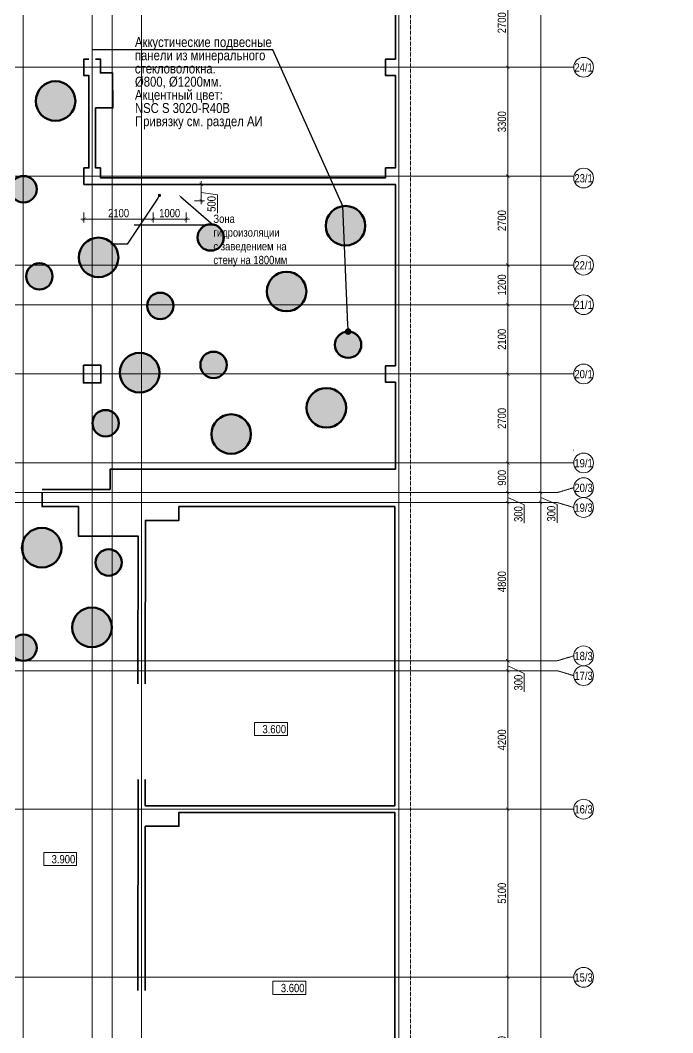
# Model space of a CAD drawing. Header units: millimetres. Extents: x -328335 to 1213373, y -208171 to 164144.
# Drawn here: x 103115 to 122916, y 52919 to 83627 of the extents above; entities that cross this region are included whole.
import ezdxf
from ezdxf import colors
from ezdxf.entities.mleader import LeaderData, LeaderLine
from ezdxf.enums import TextEntityAlignment as Align
from ezdxf.math import Vec2, Vec3

# ---------------------------------------------------------------- set-up
doc = ezdxf.new("R2010")
doc.units = ezdxf.units.MM
doc.header["$LTSCALE"] = 0.5
doc.linetypes.add('CENTER', pattern=[50.8, 31.75, -6.35, 6.35, -6.35])
doc.linetypes.add('DASHED', pattern=[19.05, 12.7, -6.35])
doc.layers.get('Defpoints').update_dxf_attribs({"color": 140})
for name, color, linetype, lineweight in [('АИ_Плинтус', 3, 'Continuous', 9), ('АИ_Полы', 1, 'Continuous', 9), ('АИ_Полы марка', 1, 'Continuous', 13), ('АИ_Полы_размеры', 7, 'Continuous', 5), ('АР6_потолок_отм', 5, 'Continuous', 5), ('АЦ_Бафы', 8, 'Continuous', 0), ('АЦ_Выноски', 7, 'Continuous', 5), ('АЦ_Стены', 8, 'Continuous', 70), ('РД_Оси_размер', 8, 'Continuous', 0)]:
    doc.layers.add(name, color=color, linetype=linetype, lineweight=lineweight)
doc.layers.add('АР_Делит', color=120, linetype='Continuous', lineweight=0, plot=False)
doc.layers.add('РД_Оси_100', color=7, linetype='Continuous', lineweight=0, true_color=0x525252)
doc.styles.add('Arial_Narrow_08', font='ARIALN.TTF', dxfattribs={"width": 0.8})
doc.styles.get("Standard").update_dxf_attribs({"font": 'romans.shx', "width": 0.75})
doc.styles.add('style1', font='ARIALN.TTF')
doc.styles.add('ккк', font='isocpeur.ttf', dxfattribs={"width": 0.85, "oblique": 15})
doc.dimstyles.new('Dim100_ареал', dxfattribs={"dimscale": 100, "dimtxt": 2.5, "dimasz": 1, "dimexe": 1, "dimexo": 1, "dimgap": 0.5, "dimtad": 1, "dimzin": 12, "dimdsep": 46, "dimtxsty": 'style1', "dimblk": 'ARCHTICK', "dimcen": 1, "dimdle": 1, "dimaunit": 1, "dimadec": 0, "dimazin": 3, "dimtfac": 1, "dimtmove": 1, "dimatfit": 3, "dimldrblk": 'OPEN30', "dimfxl": 2, "dimfxlon": 1, "dimtolj": 1, "dimtzin": 0, "dimlwd": 5, "dimlwe": 5, "dimarcsym": 0})

# ---------------------------------------------------------------- blocks, each defined once
blk = doc.blocks.new('A-iden')
at = {"linetype": 'Continuous', "lineweight": 5}
blk.add_circle((0, -4), 3, dxfattribs=at)
at = {"color": 0, "linetype": 'Continuous', "lineweight": 20, "style": 'ккк', "width": 0.85}
blk.add_attdef('ID', text='', height=4, dxfattribs=at).set_placement((0.31, -3.85), align=Align.MIDDLE_CENTER)
blk = doc.blocks.new('_ArchTick')
at = {"color": 0, "linetype": 'ByBlock', "const_width": 0.15}
blk.add_lwpolyline([(-0.5, -0.5), (0.5, 0.5)], dxfattribs=at)
blk = doc.blocks.new('*D303')
at = {"layer": 'Defpoints', "color": 0, "transparency": 16777216}
for p in [(116910, 69000), (118910, 69000), (116910, 0)]:
    blk.add_point(p, dxfattribs=at)
at = {"layer": 'РД_Оси_размер', "color": 0, "lineweight": 5, "transparency": 16777216}
for p, q in [((118910, -100), (118910, 69100)), ((118710, 69000), (119010, 69000)), ((118710, 0), (119010, 0))]:
    blk.add_line(p, q, dxfattribs=at)
at = {"layer": 'РД_Оси_размер', "color": 0, "lineweight": 5, "transparency": 16777216, "xscale": 100, "yscale": 100, "zscale": 100}
for p, rotation in [((118910, 69000), 90), ((118910, 0), 270)]:
    blk.add_blockref('_ArchTick', p, dxfattribs=dict(at, rotation=rotation))
at = {"layer": 'РД_Оси_размер', "color": 0, "transparency": 16777216, "insert": (118732, 34500), "char_height": 250, "attachment_point": 5, "rotation": 90, "style": 'style1'}
blk.add_mtext('\\A1;69000', dxfattribs=at)
blk = doc.blocks.new('_Open30')
at = {"color": 0, "linetype": 'ByBlock', "lineweight": -2}
for p, q in [((-1, 0.27), (0, 0)), ((0, 0), (-1, -0.27)), ((0, 0), (-1, 0))]:
    blk.add_line(p, q, dxfattribs=at)
blk = doc.blocks.new('*D304')
at = {"layer": 'Defpoints', "color": 0, "transparency": 16777216}
for p in [(116910, 69300), (118910, 69300), (116910, 69000)]:
    blk.add_point(p, dxfattribs=at)
at = {"layer": 'РД_Оси_размер', "color": 0, "lineweight": 5, "transparency": 16777216}
for p, q in [((118710, 69300), (119010, 69300)), ((118910, 68900), (118910, 69400)), ((118910, 69150), (119410, 68939)), ((118710, 69000), (119010, 69000)), ((119410, 68939), (119410, 68387))]:
    blk.add_line(p, q, dxfattribs=at)
at = {"layer": 'РД_Оси_размер', "color": 0, "lineweight": 5, "transparency": 16777216, "xscale": 100, "yscale": 100, "zscale": 100}
for p, rotation in [((118910, 69300), 90), ((118910, 69000), 270)]:
    blk.add_blockref('_ArchTick', p, dxfattribs=dict(at, rotation=rotation))
at = {"layer": 'РД_Оси_размер', "color": 0, "transparency": 16777216, "insert": (119232, 68663), "char_height": 250, "attachment_point": 5, "rotation": 90, "style": 'style1'}
blk.add_mtext('\\A1;300', dxfattribs=at)
blk = doc.blocks.new('*D316')
at = {"layer": 'Defpoints', "color": 0, "transparency": 16777216}
for p in [(116910, 54600), (117910, 54600), (116910, 50400)]:
    blk.add_point(p, dxfattribs=at)
at = {"layer": 'РД_Оси_размер', "color": 0, "lineweight": 5, "transparency": 16777216}
for p, q in [((117910, 50300), (117910, 54700)), ((117710, 54600), (118010, 54600)), ((117710, 50400), (118010, 50400))]:
    blk.add_line(p, q, dxfattribs=at)
at = {"layer": 'РД_Оси_размер', "color": 0, "lineweight": 5, "transparency": 16777216, "xscale": 100, "yscale": 100, "zscale": 100}
for p, rotation in [((117910, 54600), 90), ((117910, 50400), 270)]:
    blk.add_blockref('_ArchTick', p, dxfattribs=dict(at, rotation=rotation))
at = {"layer": 'РД_Оси_размер', "color": 0, "transparency": 16777216, "insert": (117732, 52500), "char_height": 250, "attachment_point": 5, "rotation": 90, "style": 'style1'}
blk.add_mtext('\\A1;4200', dxfattribs=at)
blk = doc.blocks.new('*D317')
at = {"layer": 'Defpoints', "color": 0, "transparency": 16777216}
for p in [(116910, 59700), (117910, 59700), (116910, 54600)]:
    blk.add_point(p, dxfattribs=at)
at = {"layer": 'РД_Оси_размер', "color": 0, "lineweight": 5, "transparency": 16777216}
for p, q in [((117710, 59700), (118010, 59700)), ((117910, 54500), (117910, 59800)), ((117710, 54600), (118010, 54600))]:
    blk.add_line(p, q, dxfattribs=at)
at = {"layer": 'РД_Оси_размер', "color": 0, "lineweight": 5, "transparency": 16777216, "xscale": 100, "yscale": 100, "zscale": 100}
for p, rotation in [((117910, 59700), 90), ((117910, 54600), 270)]:
    blk.add_blockref('_ArchTick', p, dxfattribs=dict(at, rotation=rotation))
at = {"layer": 'РД_Оси_размер', "color": 0, "transparency": 16777216, "insert": (117732, 57150), "char_height": 250, "attachment_point": 5, "rotation": 90, "style": 'style1'}
blk.add_mtext('\\A1;5100', dxfattribs=at)
blk = doc.blocks.new('*D318')
at = {"layer": 'Defpoints', "color": 0, "transparency": 16777216}
for p in [(116910, 63900), (117910, 63900), (116910, 59700)]:
    blk.add_point(p, dxfattribs=at)
at = {"layer": 'РД_Оси_размер', "color": 0, "lineweight": 5, "transparency": 16777216}
for p, q in [((117710, 63900), (118010, 63900)), ((117910, 59600), (117910, 64000)), ((117710, 59700), (118010, 59700))]:
    blk.add_line(p, q, dxfattribs=at)
at = {"layer": 'РД_Оси_размер', "color": 0, "lineweight": 5, "transparency": 16777216, "xscale": 100, "yscale": 100, "zscale": 100}
for p, rotation in [((117910, 63900), 90), ((117910, 59700), 270)]:
    blk.add_blockref('_ArchTick', p, dxfattribs=dict(at, rotation=rotation))
at = {"layer": 'РД_Оси_размер', "color": 0, "transparency": 16777216, "insert": (117732, 61800), "char_height": 250, "attachment_point": 5, "rotation": 90, "style": 'style1'}
blk.add_mtext('\\A1;4200', dxfattribs=at)
blk = doc.blocks.new('*D319')
at = {"layer": 'Defpoints', "color": 0, "transparency": 16777216}
for p in [(116910, 64200), (117910, 64200), (116910, 63900)]:
    blk.add_point(p, dxfattribs=at)
at = {"layer": 'РД_Оси_размер', "color": 0, "lineweight": 5, "transparency": 16777216}
for p, q in [((117710, 64200), (118010, 64200)), ((117910, 63800), (117910, 64300)), ((117710, 63900), (118010, 63900)), ((117910, 64050), (118410, 63814)), ((118410, 63814), (118410, 63262))]:
    blk.add_line(p, q, dxfattribs=at)
at = {"layer": 'РД_Оси_размер', "color": 0, "lineweight": 5, "transparency": 16777216, "xscale": 100, "yscale": 100, "zscale": 100}
for p, rotation in [((117910, 64200), 90), ((117910, 63900), 270)]:
    blk.add_blockref('_ArchTick', p, dxfattribs=dict(at, rotation=rotation))
at = {"layer": 'РД_Оси_размер', "color": 0, "transparency": 16777216, "insert": (118232, 63538), "char_height": 250, "attachment_point": 5, "rotation": 90, "style": 'style1'}
blk.add_mtext('\\A1;300', dxfattribs=at)
blk = doc.blocks.new('*D320')
at = {"layer": 'Defpoints', "color": 0, "transparency": 16777216}
for p in [(116910, 69000), (117910, 69000), (116910, 64200)]:
    blk.add_point(p, dxfattribs=at)
at = {"layer": 'РД_Оси_размер', "color": 0, "lineweight": 5, "transparency": 16777216}
for p, q in [((117910, 64100), (117910, 69100)), ((117710, 69000), (118010, 69000)), ((117710, 64200), (118010, 64200))]:
    blk.add_line(p, q, dxfattribs=at)
at = {"layer": 'РД_Оси_размер', "color": 0, "lineweight": 5, "transparency": 16777216, "xscale": 100, "yscale": 100, "zscale": 100}
for p, rotation in [((117910, 69000), 90), ((117910, 64200), 270)]:
    blk.add_blockref('_ArchTick', p, dxfattribs=dict(at, rotation=rotation))
at = {"layer": 'РД_Оси_размер', "color": 0, "transparency": 16777216, "insert": (117732, 66600), "char_height": 250, "attachment_point": 5, "rotation": 90, "style": 'style1'}
blk.add_mtext('\\A1;4800', dxfattribs=at)
blk = doc.blocks.new('*D321')
at = {"layer": 'Defpoints', "color": 0, "transparency": 16777216}
for p in [(116910, 69300), (117910, 69300), (116910, 69000)]:
    blk.add_point(p, dxfattribs=at)
at = {"layer": 'РД_Оси_размер', "color": 0, "lineweight": 5, "transparency": 16777216}
for p, q in [((117710, 69300), (118010, 69300)), ((117910, 68900), (117910, 69400)), ((117910, 69150), (118410, 68926)), ((117710, 69000), (118010, 69000)), ((118410, 68926), (118410, 68374))]:
    blk.add_line(p, q, dxfattribs=at)
at = {"layer": 'РД_Оси_размер', "color": 0, "lineweight": 5, "transparency": 16777216, "xscale": 100, "yscale": 100, "zscale": 100}
for p, rotation in [((117910, 69300), 90), ((117910, 69000), 270)]:
    blk.add_blockref('_ArchTick', p, dxfattribs=dict(at, rotation=rotation))
at = {"layer": 'РД_Оси_размер', "color": 0, "transparency": 16777216, "insert": (118232, 68650), "char_height": 250, "attachment_point": 5, "rotation": 90, "style": 'style1'}
blk.add_mtext('\\A1;300', dxfattribs=at)
blk = doc.blocks.new('*D322')
at = {"layer": 'Defpoints', "color": 0, "transparency": 16777216}
for p in [(116910, 70200), (117910, 70200), (116910, 69300)]:
    blk.add_point(p, dxfattribs=at)
at = {"layer": 'РД_Оси_размер', "color": 0, "lineweight": 5, "transparency": 16777216}
for p, q in [((117710, 70200), (118010, 70200)), ((117910, 69200), (117910, 70300)), ((117710, 69300), (118010, 69300))]:
    blk.add_line(p, q, dxfattribs=at)
at = {"layer": 'РД_Оси_размер', "color": 0, "lineweight": 5, "transparency": 16777216, "xscale": 100, "yscale": 100, "zscale": 100}
for p, rotation in [((117910, 70200), 90), ((117910, 69300), 270)]:
    blk.add_blockref('_ArchTick', p, dxfattribs=dict(at, rotation=rotation))
at = {"layer": 'РД_Оси_размер', "color": 0, "transparency": 16777216, "insert": (117732, 69750), "char_height": 250, "attachment_point": 5, "rotation": 90, "style": 'style1'}
blk.add_mtext('\\A1;900', dxfattribs=at)
blk = doc.blocks.new('*D323')
at = {"layer": 'Defpoints', "color": 0, "transparency": 16777216}
for p in [(116910, 72900), (117910, 72900), (116910, 70200)]:
    blk.add_point(p, dxfattribs=at)
at = {"layer": 'РД_Оси_размер', "color": 0, "lineweight": 5, "transparency": 16777216}
for p, q in [((117710, 72900), (118010, 72900)), ((117910, 70100), (117910, 73000)), ((117710, 70200), (118010, 70200))]:
    blk.add_line(p, q, dxfattribs=at)
at = {"layer": 'РД_Оси_размер', "color": 0, "lineweight": 5, "transparency": 16777216, "xscale": 100, "yscale": 100, "zscale": 100}
for p, rotation in [((117910, 72900), 90), ((117910, 70200), 270)]:
    blk.add_blockref('_ArchTick', p, dxfattribs=dict(at, rotation=rotation))
at = {"layer": 'РД_Оси_размер', "color": 0, "transparency": 16777216, "insert": (117732, 71550), "char_height": 250, "attachment_point": 5, "rotation": 90, "style": 'style1'}
blk.add_mtext('\\A1;2700', dxfattribs=at)
blk = doc.blocks.new('*D324')
at = {"layer": 'Defpoints', "color": 0, "transparency": 16777216}
for p in [(116910, 75000), (117910, 75000), (116910, 72900)]:
    blk.add_point(p, dxfattribs=at)
at = {"layer": 'РД_Оси_размер', "color": 0, "lineweight": 5, "transparency": 16777216}
for p, q in [((117710, 75000), (118010, 75000)), ((117910, 72800), (117910, 75100)), ((117710, 72900), (118010, 72900))]:
    blk.add_line(p, q, dxfattribs=at)
at = {"layer": 'РД_Оси_размер', "color": 0, "lineweight": 5, "transparency": 16777216, "xscale": 100, "yscale": 100, "zscale": 100}
for p, rotation in [((117910, 75000), 90), ((117910, 72900), 270)]:
    blk.add_blockref('_ArchTick', p, dxfattribs=dict(at, rotation=rotation))
at = {"layer": 'РД_Оси_размер', "color": 0, "transparency": 16777216, "insert": (117732, 73950), "char_height": 250, "attachment_point": 5, "rotation": 90, "style": 'style1'}
blk.add_mtext('\\A1;2100', dxfattribs=at)
blk = doc.blocks.new('*D325')
at = {"layer": 'Defpoints', "color": 0, "transparency": 16777216}
for p in [(116910, 76200), (117910, 76200), (116910, 75000)]:
    blk.add_point(p, dxfattribs=at)
at = {"layer": 'РД_Оси_размер', "color": 0, "lineweight": 5, "transparency": 16777216}
for p, q in [((117710, 76200), (118010, 76200)), ((117910, 74900), (117910, 76300)), ((117710, 75000), (118010, 75000))]:
    blk.add_line(p, q, dxfattribs=at)
at = {"layer": 'РД_Оси_размер', "color": 0, "lineweight": 5, "transparency": 16777216, "xscale": 100, "yscale": 100, "zscale": 100}
for p, rotation in [((117910, 76200), 90), ((117910, 75000), 270)]:
    blk.add_blockref('_ArchTick', p, dxfattribs=dict(at, rotation=rotation))
at = {"layer": 'РД_Оси_размер', "color": 0, "transparency": 16777216, "insert": (117732, 75600), "char_height": 250, "attachment_point": 5, "rotation": 90, "style": 'style1'}
blk.add_mtext('\\A1;1200', dxfattribs=at)
blk = doc.blocks.new('*D326')
at = {"layer": 'Defpoints', "color": 0, "transparency": 16777216}
for p in [(116910, 78900), (117910, 78900), (116910, 76200)]:
    blk.add_point(p, dxfattribs=at)
at = {"layer": 'РД_Оси_размер', "color": 0, "lineweight": 5, "transparency": 16777216}
for p, q in [((117910, 76100), (117910, 79000)), ((117710, 78900), (118010, 78900)), ((117710, 76200), (118010, 76200))]:
    blk.add_line(p, q, dxfattribs=at)
at = {"layer": 'РД_Оси_размер', "color": 0, "lineweight": 5, "transparency": 16777216, "xscale": 100, "yscale": 100, "zscale": 100}
for p, rotation in [((117910, 78900), 90), ((117910, 76200), 270)]:
    blk.add_blockref('_ArchTick', p, dxfattribs=dict(at, rotation=rotation))
at = {"layer": 'РД_Оси_размер', "color": 0, "transparency": 16777216, "insert": (117732, 77550), "char_height": 250, "attachment_point": 5, "rotation": 90, "style": 'style1'}
blk.add_mtext('\\A1;2700', dxfattribs=at)
blk = doc.blocks.new('*D327')
at = {"layer": 'Defpoints', "color": 0, "transparency": 16777216}
for p in [(116910, 82200), (117910, 82200), (116910, 78900)]:
    blk.add_point(p, dxfattribs=at)
at = {"layer": 'РД_Оси_размер', "color": 0, "lineweight": 5, "transparency": 16777216}
for p, q in [((117910, 78800), (117910, 82300)), ((117710, 82200), (118010, 82200)), ((117710, 78900), (118010, 78900))]:
    blk.add_line(p, q, dxfattribs=at)
at = {"layer": 'РД_Оси_размер', "color": 0, "lineweight": 5, "transparency": 16777216, "xscale": 100, "yscale": 100, "zscale": 100}
for p, rotation in [((117910, 82200), 90), ((117910, 78900), 270)]:
    blk.add_blockref('_ArchTick', p, dxfattribs=dict(at, rotation=rotation))
at = {"layer": 'РД_Оси_размер', "color": 0, "transparency": 16777216, "insert": (117732, 80550), "char_height": 250, "attachment_point": 5, "rotation": 90, "style": 'style1'}
blk.add_mtext('\\A1;3300', dxfattribs=at)
blk = doc.blocks.new('*D328')
at = {"layer": 'Defpoints', "color": 0, "transparency": 16777216}
for p in [(116910, 84900), (117910, 84900), (116910, 82200)]:
    blk.add_point(p, dxfattribs=at)
at = {"layer": 'РД_Оси_размер', "color": 0, "lineweight": 5, "transparency": 16777216}
for p, q in [((117710, 84900), (118010, 84900)), ((117910, 82100), (117910, 85000)), ((117710, 82200), (118010, 82200))]:
    blk.add_line(p, q, dxfattribs=at)
at = {"layer": 'РД_Оси_размер', "color": 0, "lineweight": 5, "transparency": 16777216, "xscale": 100, "yscale": 100, "zscale": 100}
for p, rotation in [((117910, 84900), 90), ((117910, 82200), 270)]:
    blk.add_blockref('_ArchTick', p, dxfattribs=dict(at, rotation=rotation))
at = {"layer": 'РД_Оси_размер', "color": 0, "transparency": 16777216, "insert": (117732, 83550), "char_height": 250, "attachment_point": 5, "rotation": 90, "style": 'style1'}
blk.add_mtext('\\A1;2700', dxfattribs=at)
blk = doc.blocks.new('*D51')
at = {"layer": 'Defpoints', "color": 0, "transparency": 16777216}
for p in [(114955, 100500), (118910, 100500), (116910, 69300)]:
    blk.add_point(p, dxfattribs=at)
at = {"layer": 'РД_Оси_размер', "color": 0, "lineweight": 5, "transparency": 16777216}
for p, q in [((118710, 100500), (119010, 100500)), ((118910, 69200), (118910, 100600)), ((118710, 69300), (119010, 69300))]:
    blk.add_line(p, q, dxfattribs=at)
at = {"layer": 'РД_Оси_размер', "color": 0, "lineweight": 5, "transparency": 16777216, "xscale": 100, "yscale": 100, "zscale": 100}
for p, rotation in [((118910, 100500), 90), ((118910, 69300), 270)]:
    blk.add_blockref('_ArchTick', p, dxfattribs=dict(at, rotation=rotation))
at = {"layer": 'РД_Оси_размер', "color": 0, "transparency": 16777216, "insert": (118732, 84900), "char_height": 250, "attachment_point": 5, "rotation": 90, "style": 'style1'}
blk.add_mtext('\\A1;31200', dxfattribs=at)
blk = doc.blocks.new('Отметка_план')
at = {"color": 7, "lineweight": 5}
blk.add_lwpolyline([(0, 0), (10, 0), (10, 4), (0, 4)], close=True, dxfattribs=at)
at = {"style": 'Arial_Narrow_08', "width": 0.8}
blk.add_attdef('OTMG', text='', height=2.5, dxfattribs=at).set_placement((9.06, 0.7), align=Align.RIGHT)
blk = doc.blocks.new('*D247')
at = {"layer": 'Defpoints', "color": 0, "transparency": 16777216}
for p in [(107150, 78150), (108150, 78150), (108150, 77597)]:
    blk.add_point(p, dxfattribs=at)
at = {"layer": 'АИ_Полы_размеры', "color": 0, "lineweight": 5, "transparency": 16777216}
for p, q in [((107150, 77797), (107150, 77497)), ((108150, 77797), (108150, 77497)), ((107050, 77597), (108250, 77597))]:
    blk.add_line(p, q, dxfattribs=at)
at = {"layer": 'АИ_Полы_размеры', "color": 0, "lineweight": 5, "transparency": 16777216, "xscale": 100, "yscale": 100, "zscale": 100, "rotation": 180}
blk.add_blockref('_ArchTick', (107150, 77597), dxfattribs=at)
at = {"layer": 'АИ_Полы_размеры', "color": 0, "lineweight": 5, "transparency": 16777216, "xscale": 100, "yscale": 100, "zscale": 100}
blk.add_blockref('_ArchTick', (108150, 77597), dxfattribs=at)
at = {"layer": 'АИ_Полы_размеры', "color": 0, "transparency": 16777216, "insert": (107650, 77775), "char_height": 250, "attachment_point": 5, "style": 'style1'}
blk.add_mtext('\\A1;1000', dxfattribs=at)
blk = doc.blocks.new('*D248')
at = {"layer": 'Defpoints', "color": 0, "transparency": 16777216}
for p in [(105050, 78650), (107150, 78150), (105050, 77597)]:
    blk.add_point(p, dxfattribs=at)
at = {"layer": 'АИ_Полы_размеры', "color": 0, "lineweight": 5, "transparency": 16777216}
for p, q in [((105050, 77797), (105050, 77497)), ((107150, 77797), (107150, 77497)), ((107250, 77597), (104950, 77597))]:
    blk.add_line(p, q, dxfattribs=at)
at = {"layer": 'АИ_Полы_размеры', "color": 0, "lineweight": 5, "transparency": 16777216, "xscale": 100, "yscale": 100, "zscale": 100, "rotation": 180}
blk.add_blockref('_ArchTick', (105050, 77597), dxfattribs=at)
at = {"layer": 'АИ_Полы_размеры', "color": 0, "lineweight": 5, "transparency": 16777216, "xscale": 100, "yscale": 100, "zscale": 100}
blk.add_blockref('_ArchTick', (107150, 77597), dxfattribs=at)
at = {"layer": 'АИ_Полы_размеры', "color": 0, "transparency": 16777216, "insert": (106100, 77775), "char_height": 250, "attachment_point": 5, "style": 'style1'}
blk.add_mtext('\\A1;2100', dxfattribs=at)
blk = doc.blocks.new('*D249')
at = {"layer": 'Defpoints', "color": 0, "transparency": 16777216}
for p in [(108150, 78650), (108150, 78150), (108607, 78150)]:
    blk.add_point(p, dxfattribs=at)
at = {"layer": 'АИ_Полы_размеры', "color": 0, "lineweight": 5, "transparency": 16777216}
for p, q in [((108407, 78650), (108707, 78650)), ((108607, 78750), (108607, 78050)), ((108607, 78400), (109099, 78331)), ((109099, 78331), (109099, 77779)), ((108407, 78150), (108707, 78150))]:
    blk.add_line(p, q, dxfattribs=at)
at = {"layer": 'АИ_Полы_размеры', "color": 0, "lineweight": 5, "transparency": 16777216, "xscale": 100, "yscale": 100, "zscale": 100}
for p, rotation in [((108607, 78650), 90), ((108607, 78150), 270)]:
    blk.add_blockref('_ArchTick', p, dxfattribs=dict(at, rotation=rotation))
at = {"layer": 'АИ_Полы_размеры', "color": 0, "transparency": 16777216, "insert": (108921, 78055), "char_height": 250, "attachment_point": 5, "rotation": 90, "style": 'style1'}
blk.add_mtext('\\A1;500', dxfattribs=at)
blk = doc.blocks.new('Баф_сер1_1200')
at = {"layer": 'АЦ_Стены', "true_color": 0x80abd1}
h = blk.add_hatch(color=143, dxfattribs=at)
h.dxf.hatch_style = 1
h.paths.add_polyline_path([(600, 0, 1), (-600, 0, 1)])
at = {"layer": 'АЦ_Стены', "color": 143, "true_color": 0x80abd1}
blk.add_circle((0, 0), 600, dxfattribs=at)
blk = doc.blocks.new('Баф_сер1_800')
at = {"layer": 'АЦ_Стены', "true_color": 0x80abd1}
h = blk.add_hatch(color=143, dxfattribs=at)
h.dxf.hatch_style = 1
h.paths.add_polyline_path([(400, 0, 1), (-400, 0, 1)])
at = {"layer": 'АЦ_Стены', "color": 143, "true_color": 0x80abd1}
blk.add_circle((0, 0), 400, dxfattribs=at)
blk = doc.blocks.new('Баф_ф2_1200')
at = {"layer": 'АЦ_Стены', "true_color": 0x96435f}
h = blk.add_hatch(color=245, dxfattribs=at)
h.dxf.hatch_style = 1
h.paths.add_polyline_path([(600, 0, 1), (-600, 0, 1)])
at = {"layer": 'АЦ_Стены', "color": 245, "true_color": 0x96435f}
blk.add_circle((0, 0), 600, dxfattribs=at)
blk = doc.blocks.new('Баф_ф2_800')
at = {"layer": 'АЦ_Стены', "true_color": 0x96435f}
h = blk.add_hatch(color=245, dxfattribs=at)
h.dxf.hatch_style = 1
h.paths.add_polyline_path([(400, 0, 1), (-400, 0, 1)])
at = {"layer": 'АЦ_Стены', "color": 245, "true_color": 0x96435f}
blk.add_circle((0, 0), 400, dxfattribs=at)
blk = doc.blocks.new('_Dot')
at = {"color": 0, "linetype": 'ByBlock', "lineweight": -2}
blk.add_line((-0.5, 0), (-1, 0), dxfattribs=at)
at = {"color": 0, "linetype": 'ByBlock', "const_width": 0.5}
blk.add_lwpolyline([(-0.25, 0, 1), (0.25, 0, 1)], format="xyb", close=True, dxfattribs=at)
blk = doc.blocks.new('СОШ_2200_АР_ОСИ_М100_28.05.24')
at = {"layer": 'АР_Делит', "color": 5, "linetype": 'DASHED'}
blk.add_lwpolyline([(114955, 135155), (114955, -355), (93595.036, -355), (93595.036, 13855), (94145, 13855), (94145, 68320), (66055, 68320), (66055, 13857.73), (83455, 13857.73), (83455, -355), (45245, -355), (45245, 13145), (44695, 13145), (44695, 26755), (45245, 26755), (45245, 68320), (20455, 68320), (20455, 26755), (27955, 26755), (27955, 13145), (-355, 13145), (-355, 100855), (37145, 100855), (37145, 129155)], dxfattribs=at)
at = {"layer": 'РД_Оси_100', "color": 8, "linetype": 'CENTER', "true_color": 0x808080}
for p, q in [((114600, -6155), (114600, 139938.679)), ((119910, 82200), (-5954.958, 82200)), ((-5954.958, 78900), (119910, 78900)), ((119910, 76200), (-5954.958, 76200)), ((-5954.958, 75000), (119910, 75000)), ((89599.446, 72900), (119910, 72900)), ((90799.446, 69000), (117755, 69000)), ((119910, 59700), (94200, 59700)), ((119910, 54600), (94200, 54600))]:
    blk.add_line(p, q, dxfattribs=at)
for points in [[(103200, -6155), (103200, 139938.679)], [(105300, -6155), (105300, 139938.679)], [(105900, 139938.679), (105900, -6155)], [(106800, -6155), (106800, 139938.679)], [(119907.516, 70586.836), (119910, 70586.416)], [(119910, 70200), (-5954.958, 70200)], [(94200, 69300), (119410, 69300), (119910, 69450)], [(94200, 69000), (119410, 69000), (119910, 68850)], [(94200, 64200), (119410, 64200), (119910, 64350)], [(94200, 63900), (119410, 63900), (119910, 63750)]]:
    blk.add_lwpolyline(points, dxfattribs=at)
at = {"layer": 'РД_Оси_100', "color": 0}
ref = blk.add_blockref('A-iden', (120210, 82600), dxfattribs=dict(at, xscale=100, yscale=100, zscale=100))
ref.add_attrib('ID', '24/1', dxfattribs={"layer": '0', "linetype": 'Continuous', "height": 250, "style": 'style1'}).set_placement((120210, 82200), align=Align.MIDDLE)
ref = blk.add_blockref('A-iden', (120210, 79239.148), dxfattribs=dict(at, xscale=100, yscale=100, zscale=100))
ref.add_attrib('ID', '23/1', dxfattribs={"layer": '0', "linetype": 'Continuous', "height": 250, "style": 'style1'}).set_placement((120210, 78839.148), align=Align.MIDDLE)
ref = blk.add_blockref('A-iden', (120210, 76600), dxfattribs=dict(at, xscale=100, yscale=100, zscale=100))
ref.add_attrib('ID', '22/1', dxfattribs={"layer": '0', "linetype": 'Continuous', "height": 250, "style": 'style1'}).set_placement((120210, 76200), align=Align.MIDDLE)
ref = blk.add_blockref('A-iden', (120210, 75400), dxfattribs=dict(at, xscale=100, yscale=100, zscale=100))
ref.add_attrib('ID', '21/1', dxfattribs={"layer": '0', "linetype": 'Continuous', "height": 250, "style": 'style1'}).set_placement((120210, 75000), align=Align.MIDDLE)
ref = blk.add_blockref('A-iden', (120210, 73300), dxfattribs=dict(at, xscale=100, yscale=100, zscale=100))
ref.add_attrib('ID', '20/1', dxfattribs={"layer": '0', "linetype": 'Continuous', "height": 250, "style": 'style1'}).set_placement((120210, 72900), align=Align.MIDDLE)
ref = blk.add_blockref('A-iden', (120210, 70600), dxfattribs=dict(at, xscale=100, yscale=100, zscale=100))
ref.add_attrib('ID', '19/1', dxfattribs={"layer": '0', "linetype": 'Continuous', "height": 250, "style": 'style1'}).set_placement((120210, 70200), align=Align.MIDDLE)
ref = blk.add_blockref('A-iden', (120210, 69850), dxfattribs=dict(at, xscale=-100, yscale=100, zscale=100))
ref.add_attrib('ID', '20/3', dxfattribs={"layer": '0', "linetype": 'Continuous', "height": 250, "style": 'style1'}).set_placement((120210, 69450), align=Align.MIDDLE)
ref = blk.add_blockref('A-iden', (120210, 69250), dxfattribs=dict(at, xscale=-100, yscale=100, zscale=100))
ref.add_attrib('ID', '19/3', dxfattribs={"layer": '0', "linetype": 'Continuous', "height": 250, "style": 'style1'}).set_placement((120210, 68850), align=Align.MIDDLE)
ref = blk.add_blockref('A-iden', (120210, 64750), dxfattribs=dict(at, xscale=-100, yscale=100, zscale=100))
ref.add_attrib('ID', '18/3', dxfattribs={"layer": '0', "linetype": 'Continuous', "height": 250, "style": 'style1'}).set_placement((120210, 64350), align=Align.MIDDLE)
ref = blk.add_blockref('A-iden', (120210, 64150), dxfattribs=dict(at, xscale=-100, yscale=100, zscale=100))
ref.add_attrib('ID', '17/3', dxfattribs={"layer": '0', "linetype": 'Continuous', "height": 250, "style": 'style1'}).set_placement((120210, 63750), align=Align.MIDDLE)
ref = blk.add_blockref('A-iden', (120210, 60100), dxfattribs=dict(at, xscale=-100, yscale=100, zscale=100))
ref.add_attrib('ID', '16/3', dxfattribs={"layer": '0', "linetype": 'Continuous', "height": 250, "style": 'style1'}).set_placement((120210, 59700), align=Align.MIDDLE)
ref = blk.add_blockref('A-iden', (120210, 55000), dxfattribs=dict(at, xscale=-100, yscale=100, zscale=100))
ref.add_attrib('ID', '15/3', dxfattribs={"layer": '0', "linetype": 'Continuous', "height": 250, "style": 'style1'}).set_placement((120210, 54600), align=Align.MIDDLE)
at = {"layer": 'РД_Оси_размер'}
for base, p1, p2, picture, middle in [((118910, 100500), (116910, 69300), (114955, 100500), '*D51', (118732.357, 84900)), ((117910, 84900), (116910, 82200), (116910, 84900), '*D328', (117732.357, 83550)), ((117910, 82200), (116910, 78900), (116910, 82200), '*D327', (117732.357, 80550)), ((117910, 78900), (116910, 76200), (116910, 78900), '*D326', (117732.357, 77550)), ((117910, 76200), (116910, 75000), (116910, 76200), '*D325', (117732.357, 75600)), ((117910, 75000), (116910, 72900), (116910, 75000), '*D324', (117732.357, 73950)), ((117910, 72900), (116910, 70200), (116910, 72900), '*D323', (117732.357, 71550)), ((117910, 70200), (116910, 69300), (116910, 70200), '*D322', (117732.357, 69750)), ((118910, 69000), (116910, 0), (116910, 69000), '*D303', (118732.357, 34500)), ((117910, 69000), (116910, 64200), (116910, 69000), '*D320', (117732.357, 66600)), ((117910, 63900), (116910, 59700), (116910, 63900), '*D318', (117732.357, 61800)), ((117910, 59700), (116910, 54600), (116910, 59700), '*D317', (117732.357, 57150)), ((117910, 54600), (116910, 50400), (116910, 54600), '*D316', (117732.357, 52500))]:
    dim = blk.add_linear_dim(base=base, p1=p1, p2=p2, angle=90, dimstyle='Dim100_ареал', dxfattribs=at)
    dim.commit()
    dim.dimension.update_dxf_attribs({"geometry": picture, "text_midpoint": middle})
for base, p1, p2, picture, middle in [((118910, 69300), (116910, 69000), (116910, 69300), '*D304', (119410, 68889.275)), ((117910, 69300), (116910, 69000), (116910, 69300), '*D321', (118410, 68876.088)), ((117910, 64200), (116910, 63900), (116910, 64200), '*D319', (118410, 63764.388))]:
    dim = blk.add_linear_dim(base=base, p1=p1, p2=p2, angle=90, dimstyle='Dim100_ареал', dxfattribs=at)
    dim.commit()
    dim.dimension.update_dxf_attribs({"geometry": picture, "text_midpoint": middle, "dimtype": 160})

msp = doc.modelspace()

# ---------------------------------------------------------------- linework, layer by layer
at = {"layer": 'АИ_Плинтус', "color": 24, "linetype": 'ByBlock', "lineweight": 35, "true_color": 0xa52900}
for points in [[(105400, 82449), (105550, 82449), (105550, 82030), (105920, 82030), (105930, 80970), (105400, 80970), (105400, 79150), (105550, 79150), (105550, 78850), (114200, 78850), (114200, 79150), (114500, 79150), (114500, 81950), (114200, 81950), (114200, 82450), (114500, 82450), (114500, 85650)], [(103784.173, 69400), (105839.251, 69400), (105839.251, 70008.953), (114500, 70010), (114500, 72650), (114200, 72650), (114200, 73150), (114500, 73150), (114500, 78650), (105050, 78650), (105050, 79150), (105200, 79150), (105200, 81950), (105050, 81950), (105050, 82450), (105200, 82450)], [(106687.39, 63500), (106690, 67980), (104880, 67980), (104880, 68875), (103780, 68875), (103780, 69290)], [(106910.001, 63500), (106912.426, 68455), (107932.426, 68455), (107932.426, 68875), (114480, 68875), (114480, 59800), (106910, 59800), (106910.002, 60600)], [(106687.391, 54200), (106690.002, 60600)], [(106910.003, 54200), (106910, 59180), (107930, 59180), (107930, 59600), (114480, 59600), (114480, 50500), (106910, 50500), (106910.003, 51300)]]:
    msp.add_lwpolyline(points, dxfattribs=at)
msp.add_lwpolyline([(105030, 73162.341), (105564.223, 73162.341), (105564.223, 72630), (105030, 72630)], close=True, dxfattribs=at)

# ---------------------------------------------------------------- block references
at = {"layer": 'АР6_потолок_отм'}
ref = msp.add_blockref('Отметка_план', (110224.556, 61932.129), dxfattribs=dict(at, xscale=100, yscale=100, zscale=100))
ref.add_attrib('OTMG', '3.600', dxfattribs={"layer": '0', "color": 0, "height": 250, "style": 'style1'}).set_placement((111181.974, 62251.945), align=Align.TOP_RIGHT)
ref = msp.add_blockref('Отметка_план', (103827.063, 57987.389), dxfattribs=dict(at, xscale=100, yscale=100, zscale=100))
ref.add_attrib('OTMG', '3.900', dxfattribs={"layer": '0', "color": 0, "height": 250, "style": 'style1'}).set_placement((104784.481, 58307.205), align=Align.TOP_RIGHT)
ref = msp.add_blockref('Отметка_план', (110783.518, 54080.464), dxfattribs=dict(at, xscale=100, yscale=100, zscale=100))
ref.add_attrib('OTMG', '3.600', dxfattribs={"layer": '0', "color": 0, "height": 250, "style": 'style1'}).set_placement((111740.936, 54400.28), align=Align.TOP_RIGHT)
at = {"layer": 'АЦ_Бафы'}
for name, p in [('Баф_ф2_1200', (104188.32, 81176.491)), ('Баф_ф2_800', (103215.481, 78502.054)), ('Баф_ф2_1200', (112985.051, 77394.766)), ('Баф_ф2_800', (108894.01, 77039.005)), ('Баф_ф2_1200', (105493.429, 76433.658)), ('Баф_ф2_800', (103695.972, 75859.833)), ('Баф_ф2_1200', (111197.104, 75399.366)), ('Баф_ф2_800', (107365.176, 74964.535)), ('Баф_ф2_800', (113065.546, 73785.362)), ('Баф_ф2_1200', (106738.751, 72938.233)), ('Баф_ф2_800', (108981.372, 73173.94)), ('Баф_ф2_1200', (112404.691, 71871.975)), ('Баф_ф2_800', (105705.298, 71405.181)), ('Баф_ф2_1200', (109515.998, 71075.704)), ('Баф_сер1_1200', (103767.025, 67630.011)), ('Баф_сер1_800', (105798.479, 67181.368)), ('Баф_сер1_1200', (105292.16, 65213.234)), ('Баф_сер1_800', (103214.251, 64595.525))]:
    msp.add_blockref(name, p, dxfattribs=at)
at = {"layer": 'РД_Оси_100'}
msp.add_blockref('СОШ_2200_АР_ОСИ_М100_28.05.24', (0, 0), dxfattribs=at)

# ---------------------------------------------------------------- dimensions: what is measured, and where the dimension line sits
at = {"layer": 'АИ_Полы_размеры'}
for base, p2, picture, middle in [((105050, 77597.488), (105050, 78650), '*D248', (106100, 77775.131)), ((108150, 77597.488), (108150, 78150), '*D247', (107650, 77775.131))]:
    dim = msp.add_linear_dim(base=base, p1=(107150, 78150), p2=p2, dimstyle='Dim100_ареал', dxfattribs=at)
    dim.commit()
    dim.dimension.update_dxf_attribs({"geometry": picture, "text_midpoint": middle})
dim = msp.add_linear_dim(base=(108606.621, 78150), p1=(108150, 78650), p2=(108150, 78150), angle=90, dimstyle='Dim100_ареал', dxfattribs=at)
dim.commit()
dim.dimension.update_dxf_attribs({"geometry": '*D249', "text_midpoint": (109098.929, 78281.303), "dimtype": 160})

# ---------------------------------------------------------------- leaders
at = {"layer": 'АИ_Полы', "color": 7, "lineweight": 0}
ml = msp.add_multileader_mtext('Standard', dxfattribs=at)
ml.set_content('Зона гидроизоляции\\Pс заведением на стену на 1800мм', color=7, style='style1')
ml.set_leader_properties()
ml.build(insert=Vec2(0, 0))
ml.multileader.update_dxf_attribs({"text_left_attachment_type": 6, "text_right_attachment_type": 6, "dogleg_length": 0.36, "arrow_head_size": 100})
ctx = ml.context
ctx.base_point, ctx.char_height, ctx.arrow_head_size, ctx.landing_gap_size, ctx.plane_origin = Vec3(108977.466, 77407.545), 250, 100, 0, Vec3(181291.701, 58979.892)
ctx.left_attachment, ctx.right_attachment = 6, 6
notes = []
notes.append((ctx, [(0, (1, 1, 0), (108977.106, 77407.545), (1, 0), 0.36, [(1, [(107916.914, 78338.088)], 0, [])])]))
ctx.mtext.insert, ctx.mtext.width, ctx.mtext.defined_height, ctx.mtext.flow_direction = Vec3(108977.466, 77731.045), 2384.53574, 799.326, 5
at = {"layer": 'АИ_Полы марка', "color": 0, "lineweight": 0}
ml = msp.add_multileader_mtext('Standard', dxfattribs=at)
ml.set_content('')
ml.set_leader_properties()
ml.set_arrow_properties(name='DOT')
ml.build(insert=Vec2(0, 0))
ml.multileader.update_dxf_attribs({"text_right_attachment_type": 6, "dogleg_length": 3, "arrow_head_size": 100, "scale": 100})
ctx = ml.context
ctx.base_point, ctx.scale, ctx.char_height, ctx.arrow_head_size, ctx.landing_gap_size, ctx.plane_origin = Vec3(105659.946, 76961.789), 100, 250, 100, 200, Vec3(107268.289, 78150)
ctx.right_attachment, ctx.text_align_type = 6, 2
notes.append((ctx, [(0, (1, 1, 0), (106359.946, 76836.789), (-1, 0), 300, [(0, [(107341.233, 78312.636)], 0, [])])]))
ctx.mtext.insert, ctx.mtext.alignment, ctx.mtext.flow_direction = Vec3(105859.946, 77086.789), 3, 5
at = {"layer": 'АЦ_Выноски'}
ml = msp.add_multileader_mtext('Standard', dxfattribs=at)
ml.set_content('\\pxa0.66667;Аккустические подвесные \\Pпанели из минерального \\Pстекловолокна. \\P\\pa0.25;%%C800, %%C1200мм.\\P\\pa0.66667;Акцентный цвет: \\P{\\C240;\\c2367469;NSC S 3020-R40B\\PПривязку см. раздел АИ}', color=256, style='style1')
ml.set_leader_properties(color=256)
ml.set_arrow_properties(name='DOT')
ml.build(insert=Vec2(0, 0))
ml.multileader.update_dxf_attribs({"has_dogleg": 0, "text_left_attachment_type": 6, "text_right_attachment_type": 6, "arrow_head_size": 200, "scale": 100})
ctx = ml.context
ctx.base_point, ctx.scale, ctx.char_height, ctx.arrow_head_size, ctx.landing_gap_size, ctx.plane_origin, ctx.plane_x_axis, ctx.plane_y_axis = Vec3(106545.473, 82725.78), 100, 300, 200, 50, Vec3(127011.796, 82549.062), Vec3(1, 0.00000001), Vec3(-0.00000001, 1)
ctx.left_attachment, ctx.right_attachment = 6, 6
notes.append((ctx, [(0, (1, 1, 0), (111584.286, 82725.78), (-1, -0.00000001), 800, [(1, [(113065.546, 74185.362), (112908.088, 77989.809)], 0, [])])]))
ctx.mtext.insert, ctx.mtext.text_direction, ctx.mtext.rotation, ctx.mtext.width, ctx.mtext.line_spacing_factor, ctx.mtext.flow_direction = Vec3(106595.473, 83113.979), Vec3(1, 0.00000001), 0.00000001, 11047.033, 0.8, 5
ml = msp.add_multileader_mtext('Standard', dxfattribs=at)
ml.set_content('\\pxa0.66667;Аккустические подвесные панели из минерального стекловолокна. Акцентные цвета: {\\C240;\\c2367469;NSC S 2060-Y60R, NSC S 3060-Y30R. Привязку см. раздел АИ}', color=256, style='style1')
ml.set_leader_properties(color=256)
ml.set_arrow_properties(name='DOT')
ml.build(insert=Vec2(0, 0))
ml.multileader.update_dxf_attribs({"has_dogleg": 0, "text_left_attachment_type": 6, "text_right_attachment_type": 6, "arrow_head_size": 200, "scale": 100})
ctx = ml.context
ctx.base_point, ctx.scale, ctx.char_height, ctx.arrow_head_size, ctx.landing_gap_size, ctx.plane_origin, ctx.plane_x_axis, ctx.plane_y_axis = Vec3(74247.56, 81620.751), 100, 300, 200, 50, Vec3(83308.187, 81996.49), Vec3(1, 0.00000001), Vec3(-0.00000001, 1)
ctx.left_attachment, ctx.right_attachment = 6, 6
notes.append((ctx, [(0, (1, 1, 0), (81773.344, 81620.752), (-1, -0.00000001), 800, [(1, [(81705.418, 79540.992), (84911.093, 79127.04)], 0, [])])]))
ctx.mtext.insert, ctx.mtext.text_direction, ctx.mtext.rotation, ctx.mtext.width, ctx.mtext.line_spacing_factor, ctx.mtext.flow_direction = Vec3(74297.56, 82008.951), Vec3(1, 0.00000001), 0.00000001, 6945.94646, 0.8, 5
ml = msp.add_multileader_mtext('Standard', dxfattribs=at)
ml.set_content('\\pxa0.66667;Аккустические подвесные \\Pпанели из минерального \\Pстекловолокна. \\P%%C800, %%C1200мм.\\PАкцентный цвет: {\\C240;\\c2367469;NSC S 2030-G50Y\\PПривязку см. раздел АИ}', color=256, style='style1')
ml.set_leader_properties(color=256)
ml.set_arrow_properties(name='DOT')
ml.build(insert=Vec2(0, 0))
ml.multileader.update_dxf_attribs({"has_dogleg": 0, "text_left_attachment_type": 6, "text_right_attachment_type": 6, "arrow_head_size": 200, "scale": 100})
ctx = ml.context
ctx.base_point, ctx.scale, ctx.char_height, ctx.arrow_head_size, ctx.landing_gap_size, ctx.plane_origin, ctx.plane_x_axis, ctx.plane_y_axis = Vec3(5713.975, 75561.187), 100, 300, 200, 50, Vec3(25457.45, 67203.713), Vec3(1, 0.00000001), Vec3(-0.00000001, 1)
ctx.left_attachment, ctx.right_attachment = 6, 6
notes.append((ctx, [(0, (1, 1, 0), (12281.233, 75561.187), (-1, -0.00000001), 800, [(1, [(17157.508, 72442.302), (16637.105, 70745)], 0, [])])]))
ctx.mtext.insert, ctx.mtext.text_direction, ctx.mtext.rotation, ctx.mtext.width, ctx.mtext.line_spacing_factor, ctx.mtext.flow_direction = Vec3(5763.975, 75949.386), Vec3(1, 0.00000001), 0.00000001, 11047.033, 0.8, 5
ml = msp.add_multileader_mtext('Standard', dxfattribs=at)
ml.set_content('\\pxa0.66667;Аккустические подвесные панели \\Pиз минерального стекловолокна. \\P%%C800, %%C1200мм. \\PАкцентный цвет: {\\C240;\\c2367469;NSC S 2030-R 80B\\Pпривязку см. раздел АИ}', color=256, style='style1')
ml.set_leader_properties(color=256)
ml.set_arrow_properties(name='DOT')
ml.build(insert=Vec2(0, 0))
ml.multileader.update_dxf_attribs({"has_dogleg": 0, "text_left_attachment_type": 6, "text_right_attachment_type": 6, "arrow_head_size": 200, "scale": 100})
ctx = ml.context
ctx.base_point, ctx.scale, ctx.char_height, ctx.arrow_head_size, ctx.landing_gap_size, ctx.plane_origin, ctx.plane_x_axis, ctx.plane_y_axis = Vec3(95144.274, 62521.704), 100, 300, 200, 50, Vec3(105752.854, 47930.798), Vec3(1, 0.00000001), Vec3(-0.00000001, 1)
ctx.left_attachment, ctx.right_attachment = 6, 6
notes.append((ctx, [(0, (1, 1, 0), (101772.31, 62521.705), (-1, -0.00000001), 800, [(3, [(101561.736, 65248.04), (102920.049, 64261.06)], 0, [])])]))
ctx.mtext.insert, ctx.mtext.text_direction, ctx.mtext.rotation, ctx.mtext.width, ctx.mtext.defined_height, ctx.mtext.line_spacing_factor, ctx.mtext.flow_direction = Vec3(95194.274, 62909.904), Vec3(1, 0.00000001), 0.00000001, 9200.68913, 5798.332, 0.8, 5
ml = msp.add_multileader_mtext('Standard', dxfattribs=at)
ml.set_content('Аккустические подвесные панели \\Pиз минерального стекловолокна. \\P%%C800, %%C1200мм.\\P\\pxa0.66667;Акцентный цвет: {\\C240;\\c2367469;NSC S 0570-Y\\PПривязку см. раздел АИ}', color=256, style='style1')
ml.set_leader_properties(color=256)
ml.set_arrow_properties(name='DOT')
ml.build(insert=Vec2(0, 0))
ml.multileader.update_dxf_attribs({"has_dogleg": 0, "text_left_attachment_type": 6, "text_right_attachment_type": 6, "arrow_head_size": 200, "scale": 100})
ctx = ml.context
ctx.base_point, ctx.scale, ctx.char_height, ctx.arrow_head_size, ctx.landing_gap_size, ctx.plane_origin, ctx.plane_x_axis, ctx.plane_y_axis = Vec3(1344.443, 60694.393), 100, 300, 200, 50, Vec3(20566.994, 64892.089), Vec3(1, 0.00000001), Vec3(-0.00000001, 1)
ctx.left_attachment, ctx.right_attachment = 6, 6
notes.append((ctx, [(0, (1, 1, 0), (7621.523, 60694.393), (-1, -0.00000001), 800, [(1, [(14004.323, 61921.926), (8879.624, 61890.49)], 0, [])])]))
ctx.mtext.insert, ctx.mtext.text_direction, ctx.mtext.rotation, ctx.mtext.width, ctx.mtext.line_spacing_factor, ctx.mtext.flow_direction = Vec3(1394.443, 61082.592), Vec3(1, 0.00000001), 0.00000001, 11047.033, 0.8, 5
for ctx, leaders in notes:
    for number, flags, end, landing, length, lines in leaders:
        leader = LeaderData()
        leader.index, (leader.has_last_leader_line, leader.has_dogleg_vector, leader.attachment_direction) = number, flags
        leader.last_leader_point, leader.dogleg_vector, leader.dogleg_length = Vec3(end), Vec3(landing), length
        for number, points, colour, breaks in lines:
            line = LeaderLine()
            line.index, line.vertices, line.color, line.breaks = number, Vec3.list(points), colors.encode_raw_color(colour), breaks
            leader.lines.append(line)
        ctx.leaders.append(leader)

doc.saveas('drawing.dxf')
